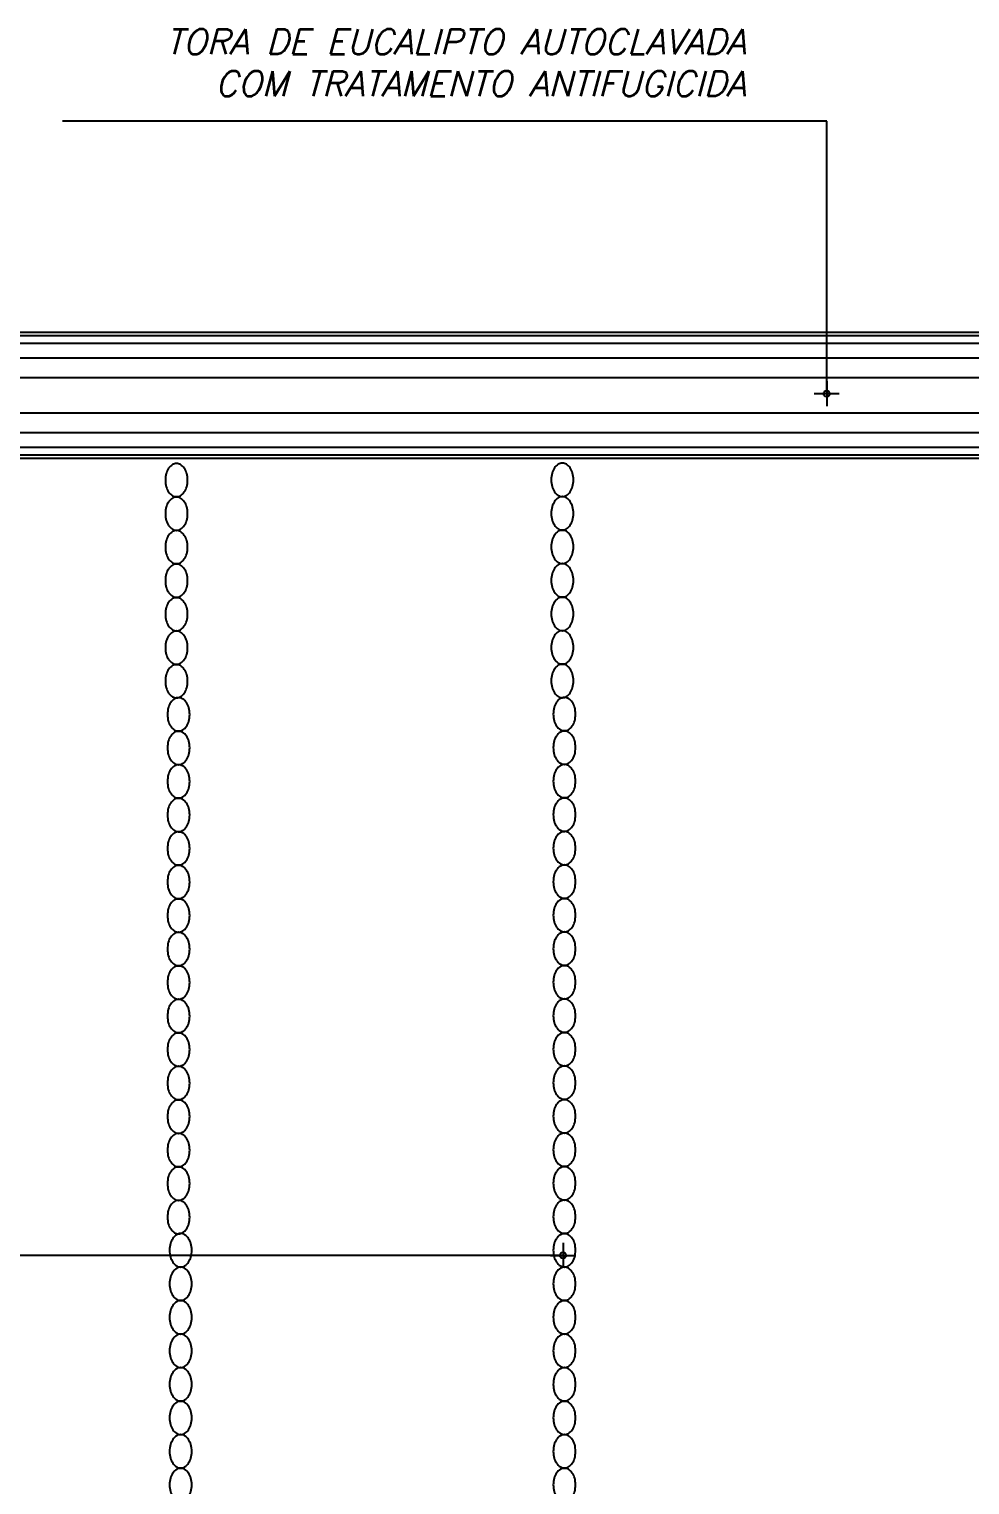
# Model space of a CAD drawing. Header units: millimetres. Extents: x 490 to 675, y -160 to -87.
# Drawn here: x 586.047 to 587.169, y -157.772 to -156.034 of the extents above; entities that cross this region are included whole.
import ezdxf

# ---------------------------------------------------------------- set-up
doc = ezdxf.new("R2010")
doc.units = ezdxf.units.MM
doc.header["$LTSCALE"] = 2.5
for name, color, linetype in [('ARQ_COTAS', 1, 'Continuous'), ('ARQ_HAT', 8, 'Continuous'), ('ARQ_VISTA00', 8, 'Continuous'), ('ARQ_VISTA02', 2, 'Continuous')]:
    doc.layers.add(name, color=color, linetype=linetype)
doc.styles.add('ROMANS', font='romans', dxfattribs={"oblique": 15})
doc.dimstyles.new('CHAMADA 20 AGORA', dxfattribs={"dimtxt": 0.03, "dimasz": 0.015, "dimexe": 0.18, "dimexo": 0.06, "dimgap": 0.03, "dimtad": 1, "dimrnd": 0.01, "dimzin": 4, "dimdsep": 46, "dimtxsty": 'ROMANS', "dimblk": 'DOT', "dimcen": 0.09, "dimse1": 1, "dimse2": 1, "dimclrd": 7, "dimclre": 8, "dimclrt": 2, "dimadec": 0, "dimazin": 0, "dimtfac": 1.666667, "dimtix": 1, "dimtmove": 0, "dimatfit": 3, "dimldrblk": 'DOT', "dimfxl": 1, "dimtvp": 1.333333, "dimtolj": 1, "dimtzin": 0, "dimarcsym": 0})

# ---------------------------------------------------------------- blocks, each defined once
blk = doc.blocks.new('DOT')
for p, q in [((-1, 0), (1, 0)), ((0, 1), (0, -1))]:
    blk.add_line(p, q)
blk.add_circle((0, 0), 0.25)

msp = doc.modelspace()

# ---------------------------------------------------------------- linework, layer by layer
at = {"layer": 'ARQ_HAT'}
for p, q in [((585.5811, -156.3999), (588.2898, -156.3999)), ((585.5811, -156.4093), (588.2898, -156.4093)), ((585.5811, -156.4267), (588.2898, -156.4267)), ((585.5811, -156.4501), (588.2898, -156.4501)), ((585.5811, -156.4924), (588.2898, -156.4924)), ((585.5811, -156.5158), (588.2898, -156.5158)), ((585.5811, -156.5332), (588.2898, -156.5332)), ((585.5811, -156.5426), (588.2898, -156.5426))]:
    msp.add_line(p, q, dxfattribs=at)
at = {"layer": 'ARQ_VISTA00'}
for points in [[(586.2232, -156.5927, 0.140422), (586.2279, -156.5913, 0.107133), (586.2325, -156.5868, 0.079572), (586.2354, -156.5807, 0.067159), (586.2364, -156.5727, 0.067159), (586.2354, -156.5647, 0.079572), (586.2325, -156.5586, 0.107133), (586.2279, -156.5541, 0.140422), (586.2232, -156.5527, 0.140422), (586.2184, -156.5541, 0.107133), (586.2138, -156.5586, 0.079572), (586.211, -156.5647, 0.067159), (586.2099, -156.5727, 0.067159), (586.211, -156.5807, 0.079572), (586.2138, -156.5868, 0.107133), (586.2184, -156.5913, 0.140422)], [(586.6834, -156.5924, 0.140422), (586.6882, -156.591, 0.107133), (586.6928, -156.5865, 0.079572), (586.6956, -156.5803, 0.067159), (586.6967, -156.5724, 0.067159), (586.6956, -156.5644, 0.079572), (586.6928, -156.5582, 0.107133), (586.6882, -156.5537, 0.140422), (586.6834, -156.5524, 0.140422), (586.6786, -156.5537, 0.107133), (586.674, -156.5582, 0.079572), (586.6712, -156.5644, 0.067159), (586.6701, -156.5724, 0.067159), (586.6712, -156.5803, 0.079572), (586.674, -156.5865, 0.107133), (586.6786, -156.591, 0.140422)], [(586.2232, -156.6327, 0.140422), (586.2279, -156.6313, 0.107133), (586.2325, -156.6268, 0.079572), (586.2354, -156.6207, 0.067159), (586.2364, -156.6127, 0.067159), (586.2354, -156.6047, 0.079572), (586.2325, -156.5986, 0.107133), (586.2279, -156.5941, 0.140422), (586.2232, -156.5927, 0.140422), (586.2184, -156.5941, 0.107133), (586.2138, -156.5986, 0.079572), (586.211, -156.6047, 0.067159), (586.2099, -156.6127, 0.067159), (586.211, -156.6207, 0.079572), (586.2138, -156.6268, 0.107133), (586.2184, -156.6313, 0.140422)], [(586.6834, -156.6324, 0.140422), (586.6882, -156.631, 0.107133), (586.6928, -156.6265, 0.079572), (586.6956, -156.6203, 0.067159), (586.6967, -156.6124, 0.067159), (586.6956, -156.6044, 0.079572), (586.6928, -156.5982, 0.107133), (586.6882, -156.5937, 0.140422), (586.6834, -156.5924, 0.140422), (586.6786, -156.5937, 0.107133), (586.674, -156.5982, 0.079572), (586.6712, -156.6044, 0.067159), (586.6701, -156.6124, 0.067159), (586.6712, -156.6203, 0.079572), (586.674, -156.6265, 0.107133), (586.6786, -156.631, 0.140422)], [(586.2232, -156.6727, 0.140422), (586.2279, -156.6713, 0.107133), (586.2325, -156.6668, 0.079572), (586.2354, -156.6607, 0.067159), (586.2364, -156.6527, 0.067159), (586.2354, -156.6447, 0.079572), (586.2325, -156.6386, 0.107133), (586.2279, -156.6341, 0.140422), (586.2232, -156.6327, 0.140422), (586.2184, -156.6341, 0.107133), (586.2138, -156.6386, 0.079572), (586.211, -156.6447, 0.067159), (586.2099, -156.6527, 0.067159), (586.211, -156.6607, 0.079572), (586.2138, -156.6668, 0.107133), (586.2184, -156.6713, 0.140422)], [(586.6834, -156.6724, 0.140422), (586.6882, -156.671, 0.107133), (586.6928, -156.6665, 0.079572), (586.6956, -156.6603, 0.067159), (586.6967, -156.6524, 0.067159), (586.6956, -156.6444, 0.079572), (586.6928, -156.6382, 0.107133), (586.6882, -156.6337, 0.140422), (586.6834, -156.6324, 0.140422), (586.6786, -156.6337, 0.107133), (586.674, -156.6382, 0.079572), (586.6712, -156.6444, 0.067159), (586.6701, -156.6524, 0.067159), (586.6712, -156.6603, 0.079572), (586.674, -156.6665, 0.107133), (586.6786, -156.671, 0.140422)], [(586.2232, -156.7127, 0.140422), (586.2279, -156.7113, 0.107133), (586.2325, -156.7068, 0.079572), (586.2354, -156.7007, 0.067159), (586.2364, -156.6927, 0.067159), (586.2354, -156.6847, 0.079572), (586.2325, -156.6786, 0.107133), (586.2279, -156.6741, 0.140422), (586.2232, -156.6727, 0.140422), (586.2184, -156.6741, 0.107133), (586.2138, -156.6786, 0.079572), (586.211, -156.6847, 0.067159), (586.2099, -156.6927, 0.067159), (586.211, -156.7007, 0.079572), (586.2138, -156.7068, 0.107133), (586.2184, -156.7113, 0.140422)], [(586.6834, -156.7124, 0.140422), (586.6882, -156.711, 0.107133), (586.6928, -156.7065, 0.079572), (586.6956, -156.7003, 0.067159), (586.6967, -156.6924, 0.067159), (586.6956, -156.6844, 0.079572), (586.6928, -156.6782, 0.107133), (586.6882, -156.6737, 0.140422), (586.6834, -156.6724, 0.140422), (586.6786, -156.6737, 0.107133), (586.674, -156.6782, 0.079572), (586.6712, -156.6844, 0.067159), (586.6701, -156.6924, 0.067159), (586.6712, -156.7003, 0.079572), (586.674, -156.7065, 0.107133), (586.6786, -156.711, 0.140422)], [(586.2232, -156.7527, 0.140422), (586.2279, -156.7513, 0.107133), (586.2325, -156.7468, 0.079572), (586.2354, -156.7407, 0.067159), (586.2364, -156.7327, 0.067159), (586.2354, -156.7247, 0.079572), (586.2325, -156.7186, 0.107133), (586.2279, -156.7141, 0.140422), (586.2232, -156.7127, 0.140422), (586.2184, -156.7141, 0.107133), (586.2138, -156.7186, 0.079572), (586.211, -156.7247, 0.067159), (586.2099, -156.7327, 0.067159), (586.211, -156.7407, 0.079572), (586.2138, -156.7468, 0.107133), (586.2184, -156.7513, 0.140422)], [(586.6834, -156.7524, 0.140422), (586.6882, -156.751, 0.107133), (586.6928, -156.7465, 0.079572), (586.6956, -156.7403, 0.067159), (586.6967, -156.7324, 0.067159), (586.6956, -156.7244, 0.079572), (586.6928, -156.7182, 0.107133), (586.6882, -156.7137, 0.140422), (586.6834, -156.7124, 0.140422), (586.6786, -156.7137, 0.107133), (586.674, -156.7182, 0.079572), (586.6712, -156.7244, 0.067159), (586.6701, -156.7324, 0.067159), (586.6712, -156.7403, 0.079572), (586.674, -156.7465, 0.107133), (586.6786, -156.751, 0.140422)], [(586.2232, -156.7927, 0.140422), (586.2279, -156.7913, 0.107133), (586.2325, -156.7868, 0.079572), (586.2354, -156.7807, 0.067159), (586.2364, -156.7727, 0.067159), (586.2354, -156.7647, 0.079572), (586.2325, -156.7586, 0.107133), (586.2279, -156.7541, 0.140422), (586.2232, -156.7527, 0.140422), (586.2184, -156.7541, 0.107133), (586.2138, -156.7586, 0.079572), (586.211, -156.7647, 0.067159), (586.2099, -156.7727, 0.067159), (586.211, -156.7807, 0.079572), (586.2138, -156.7868, 0.107133), (586.2184, -156.7913, 0.140422)], [(586.6834, -156.7924, 0.140422), (586.6882, -156.791, 0.107133), (586.6928, -156.7865, 0.079572), (586.6956, -156.7803, 0.067159), (586.6967, -156.7724, 0.067159), (586.6956, -156.7644, 0.079572), (586.6928, -156.7582, 0.107133), (586.6882, -156.7537, 0.140422), (586.6834, -156.7524, 0.140422), (586.6786, -156.7537, 0.107133), (586.674, -156.7582, 0.079572), (586.6712, -156.7644, 0.067159), (586.6701, -156.7724, 0.067159), (586.6712, -156.7803, 0.079572), (586.674, -156.7865, 0.107133), (586.6786, -156.791, 0.140422)], [(586.2232, -156.8327, 0.140422), (586.2279, -156.8313, 0.107133), (586.2325, -156.8268, 0.079572), (586.2354, -156.8207, 0.067159), (586.2364, -156.8127, 0.067159), (586.2354, -156.8047, 0.079572), (586.2325, -156.7986, 0.107133), (586.2279, -156.7941, 0.140422), (586.2232, -156.7927, 0.140422), (586.2184, -156.7941, 0.107133), (586.2138, -156.7986, 0.079572), (586.211, -156.8047, 0.067159), (586.2099, -156.8127, 0.067159), (586.211, -156.8207, 0.079572), (586.2138, -156.8268, 0.107133), (586.2184, -156.8313, 0.140422)], [(586.6834, -156.8324, 0.140422), (586.6882, -156.831, 0.107133), (586.6928, -156.8265, 0.079572), (586.6956, -156.8203, 0.067159), (586.6967, -156.8124, 0.067159), (586.6956, -156.8044, 0.079572), (586.6928, -156.7982, 0.107133), (586.6882, -156.7937, 0.140422), (586.6834, -156.7924, 0.140422), (586.6786, -156.7937, 0.107133), (586.674, -156.7982, 0.079572), (586.6712, -156.8044, 0.067159), (586.6701, -156.8124, 0.067159), (586.6712, -156.8203, 0.079572), (586.674, -156.8265, 0.107133), (586.6786, -156.831, 0.140422)], [(586.2256, -156.8724, 0.140422), (586.2304, -156.871, 0.107133), (586.235, -156.8665, 0.079572), (586.2378, -156.8603, 0.067159), (586.2389, -156.8524, 0.067159), (586.2378, -156.8444, 0.079572), (586.235, -156.8382, 0.107133), (586.2304, -156.8337, 0.140422), (586.2256, -156.8324, 0.140422), (586.2209, -156.8337, 0.107133), (586.2163, -156.8382, 0.079572), (586.2134, -156.8444, 0.067159), (586.2124, -156.8524, 0.067159), (586.2134, -156.8603, 0.079572), (586.2163, -156.8665, 0.107133), (586.2209, -156.871, 0.140422)], [(586.6859, -156.872, 0.140422), (586.6906, -156.8706, 0.107133), (586.6953, -156.8661, 0.079572), (586.6981, -156.86, 0.067159), (586.6991, -156.852, 0.067159), (586.6981, -156.844, 0.079572), (586.6953, -156.8379, 0.107133), (586.6906, -156.8334, 0.140422), (586.6859, -156.832, 0.140422), (586.6811, -156.8334, 0.107133), (586.6765, -156.8379, 0.079572), (586.6737, -156.844, 0.067159), (586.6726, -156.852, 0.067159), (586.6737, -156.86, 0.079572), (586.6765, -156.8661, 0.107133), (586.6811, -156.8706, 0.140422)], [(586.2256, -156.9124, 0.140422), (586.2304, -156.911, 0.107133), (586.235, -156.9065, 0.079572), (586.2378, -156.9003, 0.067159), (586.2389, -156.8924, 0.067159), (586.2378, -156.8844, 0.079572), (586.235, -156.8782, 0.107133), (586.2304, -156.8737, 0.140422), (586.2256, -156.8724, 0.140422), (586.2209, -156.8737, 0.107133), (586.2163, -156.8782, 0.079572), (586.2134, -156.8844, 0.067159), (586.2124, -156.8924, 0.067159), (586.2134, -156.9003, 0.079572), (586.2163, -156.9065, 0.107133), (586.2209, -156.911, 0.140422)], [(586.6859, -156.912, 0.140422), (586.6906, -156.9106, 0.107133), (586.6953, -156.9061, 0.079572), (586.6981, -156.9, 0.067159), (586.6991, -156.892, 0.067159), (586.6981, -156.884, 0.079572), (586.6953, -156.8779, 0.107133), (586.6906, -156.8734, 0.140422), (586.6859, -156.872, 0.140422), (586.6811, -156.8734, 0.107133), (586.6765, -156.8779, 0.079572), (586.6737, -156.884, 0.067159), (586.6726, -156.892, 0.067159), (586.6737, -156.9, 0.079572), (586.6765, -156.9061, 0.107133), (586.6811, -156.9106, 0.140422)], [(586.2256, -156.9524, 0.140422), (586.2304, -156.951, 0.107133), (586.235, -156.9465, 0.079572), (586.2378, -156.9403, 0.067159), (586.2389, -156.9324, 0.067159), (586.2378, -156.9244, 0.079572), (586.235, -156.9182, 0.107133), (586.2304, -156.9137, 0.140422), (586.2256, -156.9124, 0.140422), (586.2209, -156.9137, 0.107133), (586.2163, -156.9182, 0.079572), (586.2134, -156.9244, 0.067159), (586.2124, -156.9324, 0.067159), (586.2134, -156.9403, 0.079572), (586.2163, -156.9465, 0.107133), (586.2209, -156.951, 0.140422)], [(586.6859, -156.952, 0.140422), (586.6906, -156.9506, 0.107133), (586.6953, -156.9461, 0.079572), (586.6981, -156.94, 0.067159), (586.6991, -156.932, 0.067159), (586.6981, -156.924, 0.079572), (586.6953, -156.9179, 0.107133), (586.6906, -156.9134, 0.140422), (586.6859, -156.912, 0.140422), (586.6811, -156.9134, 0.107133), (586.6765, -156.9179, 0.079572), (586.6737, -156.924, 0.067159), (586.6726, -156.932, 0.067159), (586.6737, -156.94, 0.079572), (586.6765, -156.9461, 0.107133), (586.6811, -156.9506, 0.140422)], [(586.2256, -156.9924, 0.140422), (586.2304, -156.991, 0.107133), (586.235, -156.9865, 0.079572), (586.2378, -156.9803, 0.067159), (586.2389, -156.9724, 0.067159), (586.2378, -156.9644, 0.079572), (586.235, -156.9582, 0.107133), (586.2304, -156.9537, 0.140422), (586.2256, -156.9524, 0.140422), (586.2209, -156.9537, 0.107133), (586.2163, -156.9582, 0.079572), (586.2134, -156.9644, 0.067159), (586.2124, -156.9724, 0.067159), (586.2134, -156.9803, 0.079572), (586.2163, -156.9865, 0.107133), (586.2209, -156.991, 0.140422)], [(586.6859, -156.992, 0.140422), (586.6906, -156.9906, 0.107133), (586.6953, -156.9861, 0.079572), (586.6981, -156.98, 0.067159), (586.6991, -156.972, 0.067159), (586.6981, -156.964, 0.079572), (586.6953, -156.9579, 0.107133), (586.6906, -156.9534, 0.140422), (586.6859, -156.952, 0.140422), (586.6811, -156.9534, 0.107133), (586.6765, -156.9579, 0.079572), (586.6737, -156.964, 0.067159), (586.6726, -156.972, 0.067159), (586.6737, -156.98, 0.079572), (586.6765, -156.9861, 0.107133), (586.6811, -156.9906, 0.140422)], [(586.2256, -157.0324, 0.140422), (586.2304, -157.031, 0.107133), (586.235, -157.0265, 0.079572), (586.2378, -157.0203, 0.067159), (586.2389, -157.0124, 0.067159), (586.2378, -157.0044, 0.079572), (586.235, -156.9982, 0.107133), (586.2304, -156.9937, 0.140422), (586.2256, -156.9924, 0.140422), (586.2209, -156.9937, 0.107133), (586.2163, -156.9982, 0.079572), (586.2134, -157.0044, 0.067159), (586.2124, -157.0124, 0.067159), (586.2134, -157.0203, 0.079572), (586.2163, -157.0265, 0.107133), (586.2209, -157.031, 0.140422)], [(586.6859, -157.032, 0.140422), (586.6906, -157.0306, 0.107133), (586.6953, -157.0261, 0.079572), (586.6981, -157.02, 0.067159), (586.6991, -157.012, 0.067159), (586.6981, -157.004, 0.079572), (586.6953, -156.9979, 0.107133), (586.6906, -156.9934, 0.140422), (586.6859, -156.992, 0.140422), (586.6811, -156.9934, 0.107133), (586.6765, -156.9979, 0.079572), (586.6737, -157.004, 0.067159), (586.6726, -157.012, 0.067159), (586.6737, -157.02, 0.079572), (586.6765, -157.0261, 0.107133), (586.6811, -157.0306, 0.140422)], [(586.2256, -157.0724, 0.140422), (586.2304, -157.071, 0.107133), (586.235, -157.0665, 0.079572), (586.2378, -157.0603, 0.067159), (586.2389, -157.0524, 0.067159), (586.2378, -157.0444, 0.079572), (586.235, -157.0382, 0.107133), (586.2304, -157.0337, 0.140422), (586.2256, -157.0324, 0.140422), (586.2209, -157.0337, 0.107133), (586.2163, -157.0382, 0.079572), (586.2134, -157.0444, 0.067159), (586.2124, -157.0524, 0.067159), (586.2134, -157.0603, 0.079572), (586.2163, -157.0665, 0.107133), (586.2209, -157.071, 0.140422)], [(586.6859, -157.072, 0.140422), (586.6906, -157.0706, 0.107133), (586.6953, -157.0661, 0.079572), (586.6981, -157.06, 0.067159), (586.6991, -157.052, 0.067159), (586.6981, -157.044, 0.079572), (586.6953, -157.0379, 0.107133), (586.6906, -157.0334, 0.140422), (586.6859, -157.032, 0.140422), (586.6811, -157.0334, 0.107133), (586.6765, -157.0379, 0.079572), (586.6737, -157.044, 0.067159), (586.6726, -157.052, 0.067159), (586.6737, -157.06, 0.079572), (586.6765, -157.0661, 0.107133), (586.6811, -157.0706, 0.140422)], [(586.2256, -157.1124, 0.140422), (586.2304, -157.111, 0.107133), (586.235, -157.1065, 0.079572), (586.2378, -157.1003, 0.067159), (586.2389, -157.0924, 0.067159), (586.2378, -157.0844, 0.079572), (586.235, -157.0782, 0.107133), (586.2304, -157.0737, 0.140422), (586.2256, -157.0724, 0.140422), (586.2209, -157.0737, 0.107133), (586.2163, -157.0782, 0.079572), (586.2134, -157.0844, 0.067159), (586.2124, -157.0924, 0.067159), (586.2134, -157.1003, 0.079572), (586.2163, -157.1065, 0.107133), (586.2209, -157.111, 0.140422)], [(586.6859, -157.112, 0.140422), (586.6906, -157.1106, 0.107133), (586.6953, -157.1061, 0.079572), (586.6981, -157.1, 0.067159), (586.6991, -157.092, 0.067159), (586.6981, -157.084, 0.079572), (586.6953, -157.0779, 0.107133), (586.6906, -157.0734, 0.140422), (586.6859, -157.072, 0.140422), (586.6811, -157.0734, 0.107133), (586.6765, -157.0779, 0.079572), (586.6737, -157.084, 0.067159), (586.6726, -157.092, 0.067159), (586.6737, -157.1, 0.079572), (586.6765, -157.1061, 0.107133), (586.6811, -157.1106, 0.140422)], [(586.2256, -157.1524, 0.140422), (586.2304, -157.151, 0.107133), (586.235, -157.1465, 0.079572), (586.2378, -157.1403, 0.067159), (586.2389, -157.1324, 0.067159), (586.2378, -157.1244, 0.079572), (586.235, -157.1182, 0.107133), (586.2304, -157.1137, 0.140422), (586.2256, -157.1124, 0.140422), (586.2209, -157.1137, 0.107133), (586.2163, -157.1182, 0.079572), (586.2134, -157.1244, 0.067159), (586.2124, -157.1324, 0.067159), (586.2134, -157.1403, 0.079572), (586.2163, -157.1465, 0.107133), (586.2209, -157.151, 0.140422)], [(586.6859, -157.152, 0.140422), (586.6906, -157.1506, 0.107133), (586.6953, -157.1461, 0.079572), (586.6981, -157.14, 0.067159), (586.6991, -157.132, 0.067159), (586.6981, -157.124, 0.079572), (586.6953, -157.1179, 0.107133), (586.6906, -157.1134, 0.140422), (586.6859, -157.112, 0.140422), (586.6811, -157.1134, 0.107133), (586.6765, -157.1179, 0.079572), (586.6737, -157.124, 0.067159), (586.6726, -157.132, 0.067159), (586.6737, -157.14, 0.079572), (586.6765, -157.1461, 0.107133), (586.6811, -157.1506, 0.140422)], [(586.2256, -157.1924, 0.140422), (586.2304, -157.191, 0.107133), (586.235, -157.1865, 0.079572), (586.2378, -157.1803, 0.067159), (586.2389, -157.1724, 0.067159), (586.2378, -157.1644, 0.079572), (586.235, -157.1582, 0.107133), (586.2304, -157.1537, 0.140422), (586.2256, -157.1524, 0.140422), (586.2209, -157.1537, 0.107133), (586.2163, -157.1582, 0.079572), (586.2134, -157.1644, 0.067159), (586.2124, -157.1724, 0.067159), (586.2134, -157.1803, 0.079572), (586.2163, -157.1865, 0.107133), (586.2209, -157.191, 0.140422)], [(586.6859, -157.192, 0.140422), (586.6906, -157.1906, 0.107133), (586.6953, -157.1861, 0.079572), (586.6981, -157.18, 0.067159), (586.6991, -157.172, 0.067159), (586.6981, -157.164, 0.079572), (586.6953, -157.1579, 0.107133), (586.6906, -157.1534, 0.140422), (586.6859, -157.152, 0.140422), (586.6811, -157.1534, 0.107133), (586.6765, -157.1579, 0.079572), (586.6737, -157.164, 0.067159), (586.6726, -157.172, 0.067159), (586.6737, -157.18, 0.079572), (586.6765, -157.1861, 0.107133), (586.6811, -157.1906, 0.140422)], [(586.2256, -157.2324, 0.140422), (586.2304, -157.231, 0.107133), (586.235, -157.2265, 0.079572), (586.2378, -157.2203, 0.067159), (586.2389, -157.2124, 0.067159), (586.2378, -157.2044, 0.079572), (586.235, -157.1982, 0.107133), (586.2304, -157.1937, 0.140422), (586.2256, -157.1924, 0.140422), (586.2209, -157.1937, 0.107133), (586.2163, -157.1982, 0.079572), (586.2134, -157.2044, 0.067159), (586.2124, -157.2124, 0.067159), (586.2134, -157.2203, 0.079572), (586.2163, -157.2265, 0.107133), (586.2209, -157.231, 0.140422)], [(586.6859, -157.232, 0.140422), (586.6906, -157.2306, 0.107133), (586.6953, -157.2261, 0.079572), (586.6981, -157.22, 0.067159), (586.6991, -157.212, 0.067159), (586.6981, -157.204, 0.079572), (586.6953, -157.1979, 0.107133), (586.6906, -157.1934, 0.140422), (586.6859, -157.192, 0.140422), (586.6811, -157.1934, 0.107133), (586.6765, -157.1979, 0.079572), (586.6737, -157.204, 0.067159), (586.6726, -157.212, 0.067159), (586.6737, -157.22, 0.079572), (586.6765, -157.2261, 0.107133), (586.6811, -157.2306, 0.140422)], [(586.2256, -157.2724, 0.140422), (586.2304, -157.271, 0.107133), (586.235, -157.2665, 0.079572), (586.2378, -157.2603, 0.067159), (586.2389, -157.2524, 0.067159), (586.2378, -157.2444, 0.079572), (586.235, -157.2382, 0.107133), (586.2304, -157.2337, 0.140422), (586.2256, -157.2324, 0.140422), (586.2209, -157.2337, 0.107133), (586.2163, -157.2382, 0.079572), (586.2134, -157.2444, 0.067159), (586.2124, -157.2524, 0.067159), (586.2134, -157.2603, 0.079572), (586.2163, -157.2665, 0.107133), (586.2209, -157.271, 0.140422)], [(586.6859, -157.272, 0.140422), (586.6906, -157.2706, 0.107133), (586.6953, -157.2661, 0.079572), (586.6981, -157.26, 0.067159), (586.6991, -157.252, 0.067159), (586.6981, -157.244, 0.079572), (586.6953, -157.2379, 0.107133), (586.6906, -157.2334, 0.140422), (586.6859, -157.232, 0.140422), (586.6811, -157.2334, 0.107133), (586.6765, -157.2379, 0.079572), (586.6737, -157.244, 0.067159), (586.6726, -157.252, 0.067159), (586.6737, -157.26, 0.079572), (586.6765, -157.2661, 0.107133), (586.6811, -157.2706, 0.140422)], [(586.2256, -157.3124, 0.140422), (586.2304, -157.311, 0.107133), (586.235, -157.3065, 0.079572), (586.2378, -157.3003, 0.067159), (586.2389, -157.2924, 0.067159), (586.2378, -157.2844, 0.079572), (586.235, -157.2782, 0.107133), (586.2304, -157.2737, 0.140422), (586.2256, -157.2724, 0.140422), (586.2209, -157.2737, 0.107133), (586.2163, -157.2782, 0.079572), (586.2134, -157.2844, 0.067159), (586.2124, -157.2924, 0.067159), (586.2134, -157.3003, 0.079572), (586.2163, -157.3065, 0.107133), (586.2209, -157.311, 0.140422)], [(586.6859, -157.312, 0.140422), (586.6906, -157.3106, 0.107133), (586.6953, -157.3061, 0.079572), (586.6981, -157.3, 0.067159), (586.6991, -157.292, 0.067159), (586.6981, -157.284, 0.079572), (586.6953, -157.2779, 0.107133), (586.6906, -157.2734, 0.140422), (586.6859, -157.272, 0.140422), (586.6811, -157.2734, 0.107133), (586.6765, -157.2779, 0.079572), (586.6737, -157.284, 0.067159), (586.6726, -157.292, 0.067159), (586.6737, -157.3, 0.079572), (586.6765, -157.3061, 0.107133), (586.6811, -157.3106, 0.140422)], [(586.2256, -157.3524, 0.140422), (586.2304, -157.351, 0.107133), (586.235, -157.3465, 0.079572), (586.2378, -157.3403, 0.067159), (586.2389, -157.3324, 0.067159), (586.2378, -157.3244, 0.079572), (586.235, -157.3182, 0.107133), (586.2304, -157.3137, 0.140422), (586.2256, -157.3124, 0.140422), (586.2209, -157.3137, 0.107133), (586.2163, -157.3182, 0.079572), (586.2134, -157.3244, 0.067159), (586.2124, -157.3324, 0.067159), (586.2134, -157.3403, 0.079572), (586.2163, -157.3465, 0.107133), (586.2209, -157.351, 0.140422)], [(586.6859, -157.352, 0.140422), (586.6906, -157.3506, 0.107133), (586.6953, -157.3461, 0.079572), (586.6981, -157.34, 0.067159), (586.6991, -157.332, 0.067159), (586.6981, -157.324, 0.079572), (586.6953, -157.3179, 0.107133), (586.6906, -157.3134, 0.140422), (586.6859, -157.312, 0.140422), (586.6811, -157.3134, 0.107133), (586.6765, -157.3179, 0.079572), (586.6737, -157.324, 0.067159), (586.6726, -157.332, 0.067159), (586.6737, -157.34, 0.079572), (586.6765, -157.3461, 0.107133), (586.6811, -157.3506, 0.140422)], [(586.2256, -157.3924, 0.140422), (586.2304, -157.391, 0.107133), (586.235, -157.3865, 0.079572), (586.2378, -157.3803, 0.067159), (586.2389, -157.3724, 0.067159), (586.2378, -157.3644, 0.079572), (586.235, -157.3582, 0.107133), (586.2304, -157.3537, 0.140422), (586.2256, -157.3524, 0.140422), (586.2209, -157.3537, 0.107133), (586.2163, -157.3582, 0.079572), (586.2134, -157.3644, 0.067159), (586.2124, -157.3724, 0.067159), (586.2134, -157.3803, 0.079572), (586.2163, -157.3865, 0.107133), (586.2209, -157.391, 0.140422)], [(586.6859, -157.392, 0.140422), (586.6906, -157.3906, 0.107133), (586.6953, -157.3861, 0.079572), (586.6981, -157.38, 0.067159), (586.6991, -157.372, 0.067159), (586.6981, -157.364, 0.079572), (586.6953, -157.3579, 0.107133), (586.6906, -157.3534, 0.140422), (586.6859, -157.352, 0.140422), (586.6811, -157.3534, 0.107133), (586.6765, -157.3579, 0.079572), (586.6737, -157.364, 0.067159), (586.6726, -157.372, 0.067159), (586.6737, -157.38, 0.079572), (586.6765, -157.3861, 0.107133), (586.6811, -157.3906, 0.140422)], [(586.2256, -157.4324, 0.140422), (586.2304, -157.431, 0.107133), (586.235, -157.4265, 0.079572), (586.2378, -157.4203, 0.067159), (586.2389, -157.4124, 0.067159), (586.2378, -157.4044, 0.079572), (586.235, -157.3982, 0.107133), (586.2304, -157.3937, 0.140422), (586.2256, -157.3924, 0.140422), (586.2209, -157.3937, 0.107133), (586.2163, -157.3982, 0.079572), (586.2134, -157.4044, 0.067159), (586.2124, -157.4124, 0.067159), (586.2134, -157.4203, 0.079572), (586.2163, -157.4265, 0.107133), (586.2209, -157.431, 0.140422)], [(586.6859, -157.432, 0.140422), (586.6906, -157.4306, 0.107133), (586.6953, -157.4261, 0.079572), (586.6981, -157.42, 0.067159), (586.6991, -157.412, 0.067159), (586.6981, -157.404, 0.079572), (586.6953, -157.3979, 0.107133), (586.6906, -157.3934, 0.140422), (586.6859, -157.392, 0.140422), (586.6811, -157.3934, 0.107133), (586.6765, -157.3979, 0.079572), (586.6737, -157.404, 0.067159), (586.6726, -157.412, 0.067159), (586.6737, -157.42, 0.079572), (586.6765, -157.4261, 0.107133), (586.6811, -157.4306, 0.140422)], [(586.6859, -157.472, 0.140422), (586.6906, -157.4706, 0.107133), (586.6953, -157.4661, 0.079572), (586.6981, -157.46, 0.067159), (586.6991, -157.452, 0.067159), (586.6981, -157.444, 0.079572), (586.6953, -157.4379, 0.107133), (586.6906, -157.4334, 0.140422), (586.6859, -157.432, 0.140422), (586.6811, -157.4334, 0.107133), (586.6765, -157.4379, 0.079572), (586.6737, -157.444, 0.067159), (586.6726, -157.452, 0.067159), (586.6737, -157.46, 0.079572), (586.6765, -157.4661, 0.107133), (586.6811, -157.4706, 0.140422)], [(586.2256, -157.4724, 0.140422), (586.2304, -157.471, 0.107133), (586.235, -157.4665, 0.079572), (586.2378, -157.4603, 0.067159), (586.2389, -157.4524, 0.067159), (586.2378, -157.4444, 0.079572), (586.235, -157.4382, 0.107133), (586.2304, -157.4337, 0.140422), (586.2256, -157.4324, 0.140422), (586.2209, -157.4337, 0.107133), (586.2163, -157.4382, 0.079572), (586.2134, -157.4444, 0.067159), (586.2124, -157.4524, 0.067159), (586.2134, -157.4603, 0.079572), (586.2163, -157.4665, 0.107133), (586.2209, -157.471, 0.140422)], [(586.2281, -157.512, 0.140422), (586.2329, -157.5106, 0.107133), (586.2375, -157.5061, 0.079572), (586.2403, -157.5, 0.067159), (586.2414, -157.492, 0.067159), (586.2403, -157.484, 0.079572), (586.2375, -157.4779, 0.107133), (586.2329, -157.4734, 0.140422), (586.2281, -157.472, 0.140422), (586.2234, -157.4734, 0.107133), (586.2187, -157.4779, 0.079572), (586.2159, -157.484, 0.067159), (586.2149, -157.492, 0.067159), (586.2159, -157.5, 0.079572), (586.2187, -157.5061, 0.107133), (586.2234, -157.5106, 0.140422)], [(586.6859, -157.512, 0.140422), (586.6906, -157.5106, 0.107133), (586.6953, -157.5061, 0.079572), (586.6981, -157.5, 0.067159), (586.6991, -157.492, 0.067159), (586.6981, -157.484, 0.079572), (586.6953, -157.4779, 0.107133), (586.6906, -157.4734, 0.140422), (586.6859, -157.472, 0.140422), (586.6811, -157.4734, 0.107133), (586.6765, -157.4779, 0.079572), (586.6737, -157.484, 0.067159), (586.6726, -157.492, 0.067159), (586.6737, -157.5, 0.079572), (586.6765, -157.5061, 0.107133), (586.6811, -157.5106, 0.140422)], [(586.2281, -157.552, 0.140422), (586.2329, -157.5506, 0.107133), (586.2375, -157.5461, 0.079572), (586.2403, -157.54, 0.067159), (586.2414, -157.532, 0.067159), (586.2403, -157.524, 0.079572), (586.2375, -157.5179, 0.107133), (586.2329, -157.5134, 0.140422), (586.2281, -157.512, 0.140422), (586.2234, -157.5134, 0.107133), (586.2187, -157.5179, 0.079572), (586.2159, -157.524, 0.067159), (586.2149, -157.532, 0.067159), (586.2159, -157.54, 0.079572), (586.2187, -157.5461, 0.107133), (586.2234, -157.5506, 0.140422)], [(586.6859, -157.552, 0.140422), (586.6906, -157.5506, 0.107133), (586.6953, -157.5461, 0.079572), (586.6981, -157.54, 0.067159), (586.6991, -157.532, 0.067159), (586.6981, -157.524, 0.079572), (586.6953, -157.5179, 0.107133), (586.6906, -157.5134, 0.140422), (586.6859, -157.512, 0.140422), (586.6811, -157.5134, 0.107133), (586.6765, -157.5179, 0.079572), (586.6737, -157.524, 0.067159), (586.6726, -157.532, 0.067159), (586.6737, -157.54, 0.079572), (586.6765, -157.5461, 0.107133), (586.6811, -157.5506, 0.140422)], [(586.2281, -157.592, 0.140422), (586.2329, -157.5906, 0.107133), (586.2375, -157.5861, 0.079572), (586.2403, -157.58, 0.067159), (586.2414, -157.572, 0.067159), (586.2403, -157.564, 0.079572), (586.2375, -157.5579, 0.107133), (586.2329, -157.5534, 0.140422), (586.2281, -157.552, 0.140422), (586.2234, -157.5534, 0.107133), (586.2187, -157.5579, 0.079572), (586.2159, -157.564, 0.067159), (586.2149, -157.572, 0.067159), (586.2159, -157.58, 0.079572), (586.2187, -157.5861, 0.107133), (586.2234, -157.5906, 0.140422)], [(586.6859, -157.592, 0.140422), (586.6906, -157.5906, 0.107133), (586.6953, -157.5861, 0.079572), (586.6981, -157.58, 0.067159), (586.6991, -157.572, 0.067159), (586.6981, -157.564, 0.079572), (586.6953, -157.5579, 0.107133), (586.6906, -157.5534, 0.140422), (586.6859, -157.552, 0.140422), (586.6811, -157.5534, 0.107133), (586.6765, -157.5579, 0.079572), (586.6737, -157.564, 0.067159), (586.6726, -157.572, 0.067159), (586.6737, -157.58, 0.079572), (586.6765, -157.5861, 0.107133), (586.6811, -157.5906, 0.140422)], [(586.2281, -157.632, 0.140422), (586.2329, -157.6306, 0.107133), (586.2375, -157.6261, 0.079572), (586.2403, -157.62, 0.067159), (586.2414, -157.612, 0.067159), (586.2403, -157.604, 0.079572), (586.2375, -157.5979, 0.107133), (586.2329, -157.5934, 0.140422), (586.2281, -157.592, 0.140422), (586.2234, -157.5934, 0.107133), (586.2187, -157.5979, 0.079572), (586.2159, -157.604, 0.067159), (586.2149, -157.612, 0.067159), (586.2159, -157.62, 0.079572), (586.2187, -157.6261, 0.107133), (586.2234, -157.6306, 0.140422)], [(586.6859, -157.632, 0.140422), (586.6906, -157.6306, 0.107133), (586.6953, -157.6261, 0.079572), (586.6981, -157.62, 0.067159), (586.6991, -157.612, 0.067159), (586.6981, -157.604, 0.079572), (586.6953, -157.5979, 0.107133), (586.6906, -157.5934, 0.140422), (586.6859, -157.592, 0.140422), (586.6811, -157.5934, 0.107133), (586.6765, -157.5979, 0.079572), (586.6737, -157.604, 0.067159), (586.6726, -157.612, 0.067159), (586.6737, -157.62, 0.079572), (586.6765, -157.6261, 0.107133), (586.6811, -157.6306, 0.140422)], [(586.2281, -157.672, 0.140422), (586.2329, -157.6706, 0.107133), (586.2375, -157.6661, 0.079572), (586.2403, -157.66, 0.067159), (586.2414, -157.652, 0.067159), (586.2403, -157.644, 0.079572), (586.2375, -157.6379, 0.107133), (586.2329, -157.6334, 0.140422), (586.2281, -157.632, 0.140422), (586.2234, -157.6334, 0.107133), (586.2187, -157.6379, 0.079572), (586.2159, -157.644, 0.067159), (586.2149, -157.652, 0.067159), (586.2159, -157.66, 0.079572), (586.2187, -157.6661, 0.107133), (586.2234, -157.6706, 0.140422)], [(586.6859, -157.672, 0.140422), (586.6906, -157.6706, 0.107133), (586.6953, -157.6661, 0.079572), (586.6981, -157.66, 0.067159), (586.6991, -157.652, 0.067159), (586.6981, -157.644, 0.079572), (586.6953, -157.6379, 0.107133), (586.6906, -157.6334, 0.140422), (586.6859, -157.632, 0.140422), (586.6811, -157.6334, 0.107133), (586.6765, -157.6379, 0.079572), (586.6737, -157.644, 0.067159), (586.6726, -157.652, 0.067159), (586.6737, -157.66, 0.079572), (586.6765, -157.6661, 0.107133), (586.6811, -157.6706, 0.140422)], [(586.2281, -157.712, 0.140422), (586.2329, -157.7106, 0.107133), (586.2375, -157.7061, 0.079572), (586.2403, -157.7, 0.067159), (586.2414, -157.692, 0.067159), (586.2403, -157.684, 0.079572), (586.2375, -157.6779, 0.107133), (586.2329, -157.6734, 0.140422), (586.2281, -157.672, 0.140422), (586.2234, -157.6734, 0.107133), (586.2187, -157.6779, 0.079572), (586.2159, -157.684, 0.067159), (586.2149, -157.692, 0.067159), (586.2159, -157.7, 0.079572), (586.2187, -157.7061, 0.107133), (586.2234, -157.7106, 0.140422)], [(586.6859, -157.712, 0.140422), (586.6906, -157.7106, 0.107133), (586.6953, -157.7061, 0.079572), (586.6981, -157.7, 0.067159), (586.6991, -157.692, 0.067159), (586.6981, -157.684, 0.079572), (586.6953, -157.6779, 0.107133), (586.6906, -157.6734, 0.140422), (586.6859, -157.672, 0.140422), (586.6811, -157.6734, 0.107133), (586.6765, -157.6779, 0.079572), (586.6737, -157.684, 0.067159), (586.6726, -157.692, 0.067159), (586.6737, -157.7, 0.079572), (586.6765, -157.7061, 0.107133), (586.6811, -157.7106, 0.140422)], [(586.2281, -157.752, 0.140422), (586.2329, -157.7506, 0.107133), (586.2375, -157.7461, 0.079572), (586.2403, -157.74, 0.067159), (586.2414, -157.732, 0.067159), (586.2403, -157.724, 0.079572), (586.2375, -157.7179, 0.107133), (586.2329, -157.7134, 0.140422), (586.2281, -157.712, 0.140422), (586.2234, -157.7134, 0.107133), (586.2187, -157.7179, 0.079572), (586.2159, -157.724, 0.067159), (586.2149, -157.732, 0.067159), (586.2159, -157.74, 0.079572), (586.2187, -157.7461, 0.107133), (586.2234, -157.7506, 0.140422)], [(586.6859, -157.752, 0.140422), (586.6906, -157.7506, 0.107133), (586.6953, -157.7461, 0.079572), (586.6981, -157.74, 0.067159), (586.6991, -157.732, 0.067159), (586.6981, -157.724, 0.079572), (586.6953, -157.7179, 0.107133), (586.6906, -157.7134, 0.140422), (586.6859, -157.712, 0.140422), (586.6811, -157.7134, 0.107133), (586.6765, -157.7179, 0.079572), (586.6737, -157.724, 0.067159), (586.6726, -157.732, 0.067159), (586.6737, -157.74, 0.079572), (586.6765, -157.7461, 0.107133), (586.6811, -157.7506, 0.140422)], [(586.2281, -157.792, 0.140422), (586.2329, -157.7906, 0.107133), (586.2375, -157.7861, 0.079572), (586.2403, -157.78, 0.067159), (586.2414, -157.772, 0.067159), (586.2403, -157.764, 0.079572), (586.2375, -157.7579, 0.107133), (586.2329, -157.7534, 0.140422), (586.2281, -157.752, 0.140422), (586.2234, -157.7534, 0.107133), (586.2187, -157.7579, 0.079572), (586.2159, -157.764, 0.067159), (586.2149, -157.772, 0.067159), (586.2159, -157.78, 0.079572), (586.2187, -157.7861, 0.107133), (586.2234, -157.7906, 0.140422)], [(586.6859, -157.792, 0.140422), (586.6906, -157.7906, 0.107133), (586.6953, -157.7861, 0.079572), (586.6981, -157.78, 0.067159), (586.6991, -157.772, 0.067159), (586.6981, -157.764, 0.079572), (586.6953, -157.7579, 0.107133), (586.6906, -157.7534, 0.140422), (586.6859, -157.752, 0.140422), (586.6811, -157.7534, 0.107133), (586.6765, -157.7579, 0.079572), (586.6737, -157.764, 0.067159), (586.6726, -157.772, 0.067159), (586.6737, -157.78, 0.079572), (586.6765, -157.7861, 0.107133), (586.6811, -157.7906, 0.140422)]]:
    msp.add_lwpolyline(points, format="xyb", close=True, dxfattribs=at)
at = {"layer": 'ARQ_VISTA02'}
for p, q in [((585.5811, -156.396), (588.2898, -156.396)), ((585.5811, -156.5465), (588.2898, -156.5465))]:
    msp.add_line(p, q, dxfattribs=at)

# ---------------------------------------------------------------- texts
at = {"layer": 'ARQ_COTAS', "color": 2, "insert": (586.9019, -156.1144), "char_height": 0.03, "attachment_point": 9, "style": 'ROMANS'}
msp.add_mtext('TORA DE EUCALIPTO AUTOCLAVADA\\PCOM TRATAMENTO ANTIFUGICIDA', dxfattribs=at)

# ---------------------------------------------------------------- leaders
at = {"layer": 'ARQ_COTAS', "annotation_type": 0, "has_hookline": 1, "hookline_direction": 1}
for points, text_width in [([(586.9987, -156.4696), (586.9987, -156.1444), (586.9319, -156.1444)], 0.8148), ([(586.6843, -157.4981), (585.2241, -157.4981), (585.1573, -157.4981)], 0.8099)]:
    msp.add_leader(points, dimstyle='CHAMADA 20 AGORA', override={"dimldrblk": 'DOT'}, dxfattribs=dict(at, text_width=text_width))

doc.saveas('drawing.dxf')
